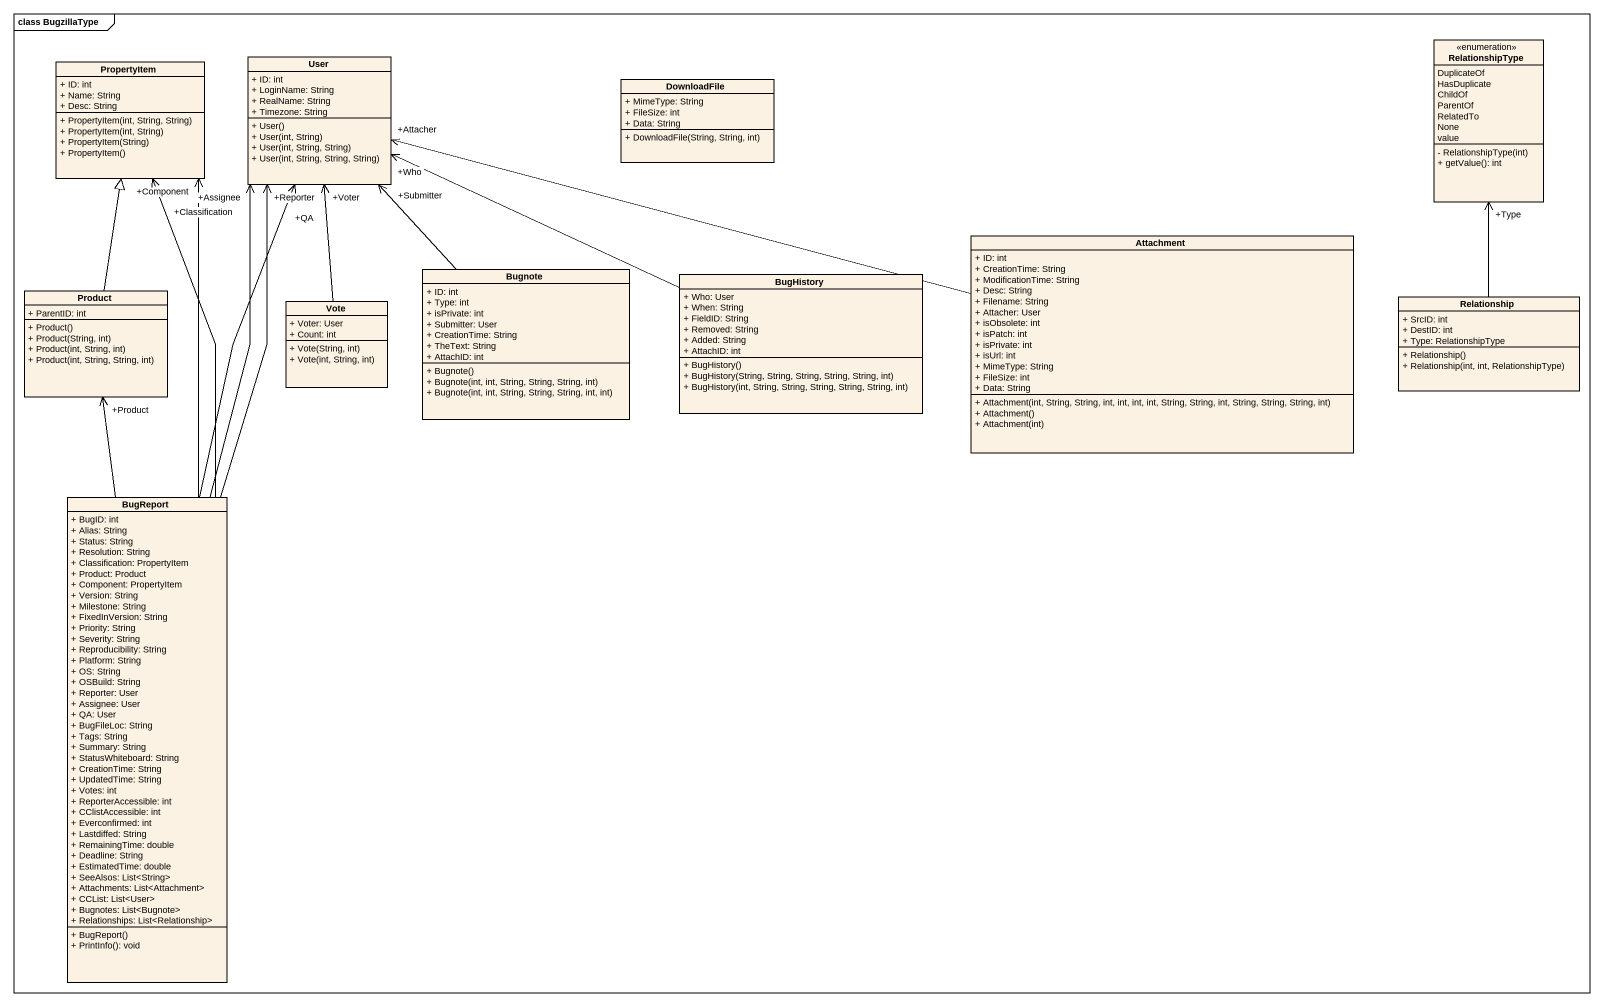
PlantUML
@startuml
mainframe class BugzillaType
hide circle
hide empty members
skinparam classAttributeIconSize 0
class PropertyItem {
  + ID: int
  + Name: String
  + Desc: String
  + PropertyItem(int, String, String)
  + PropertyItem(int, String)
  + PropertyItem(String)
  + PropertyItem()
}
class User {
  + ID: int
  + LoginName: String
  + RealName: String
  + Timezone: String
  + User()
  + User(int, String)
  + User(int, String, String)
  + User(int, String, String, String)
}
enum RelationshipType {
  DuplicateOf
  HasDuplicate
  ChildOf
  ParentOf
  RelatedTo
  None
  value
  - RelationshipType(int)
  + getValue(): int
}
class DownloadFile {
  + MimeType: String
  + FileSize: int
  + Data: String
  + DownloadFile(String, String, int)
}
class Attachment {
  + ID: int
  + CreationTime: String
  + ModificationTime: String
  + Desc: String
  + Filename: String
  + Attacher: User
  + isObsolete: int
  + isPatch: int
  + isPrivate: int
  + isUrl: int
  + MimeType: String
  + FileSize: int
  + Data: String
  + Attachment(int, String, String, int, int, int, int, String, String, int, String, String, String, int)
  + Attachment()
  + Attachment(int)
}
class Product {
  + ParentID: int
  + Product()
  + Product(String, int)
  + Product(int, String, int)
  + Product(int, String, String, int)
}
class Vote {
  + Voter: User
  + Count: int
  + Vote(String, int)
  + Vote(int, String, int)
}
class Bugnote {
  + ID: int
  + Type: int
  + isPrivate: int
  + Submitter: User
  + CreationTime: String
  + TheText: String
  + AttachID: int
  + Bugnote()
  + Bugnote(int, int, String, String, String, int)
  + Bugnote(int, int, String, String, String, int, int)
}
class BugHistory {
  + Who: User
  + When: String
  + FieldID: String
  + Removed: String
  + Added: String
  + AttachID: int
  + BugHistory()
  + BugHistory(String, String, String, String, String, int)
  + BugHistory(int, String, String, String, String, String, int)
}
class Relationship {
  + SrcID: int
  + DestID: int
  + Type: RelationshipType
  + Relationship()
  + Relationship(int, int, RelationshipType)
}
class BugReport {
  + BugID: int
  + Alias: String
  + Status: String
  + Resolution: String
  + Classification: PropertyItem
  + Product: Product
  + Component: PropertyItem
  + Version: String
  + Milestone: String
  + FixedInVersion: String
  + Priority: String
  + Severity: String
  + Reproducibility: String
  + Platform: String
  + OS: String
  + OSBuild: String
  + Reporter: User
  + Assignee: User
  + QA: User
  + BugFileLoc: String
  + Tags: String
  + Summary: String
  + StatusWhiteboard: String
  + CreationTime: String
  + UpdatedTime: String
  + Votes: int
  + ReporterAccessible: int
  + CClistAccessible: int
  + Everconfirmed: int
  + Lastdiffed: String
  + RemainingTime: double
  + Deadline: String
  + EstimatedTime: double
  + SeeAlsos: List<String>
  + Attachments: List<Attachment>
  + CCList: List<User>
  + Bugnotes: List<Bugnote>
  + Relationships: List<Relationship>
  + BugReport()
  + PrintInfo(): void
}
Attachment -left-> "+Attacher" User
Product -up-|> PropertyItem
Vote -up-> "+Voter" User
Bugnote -up-> "+Submitter" User
BugHistory -left-> "+Who" User
Relationship -up-> "+Type" RelationshipType
BugReport -up-> "+Classification" PropertyItem
BugReport -up-> "+Component" PropertyItem
BugReport -up-> "+Reporter" User
BugReport -up-> "+Assignee" User
BugReport -up-> "+QA" User
BugReport -up-> "+Product" Product
@enduml
